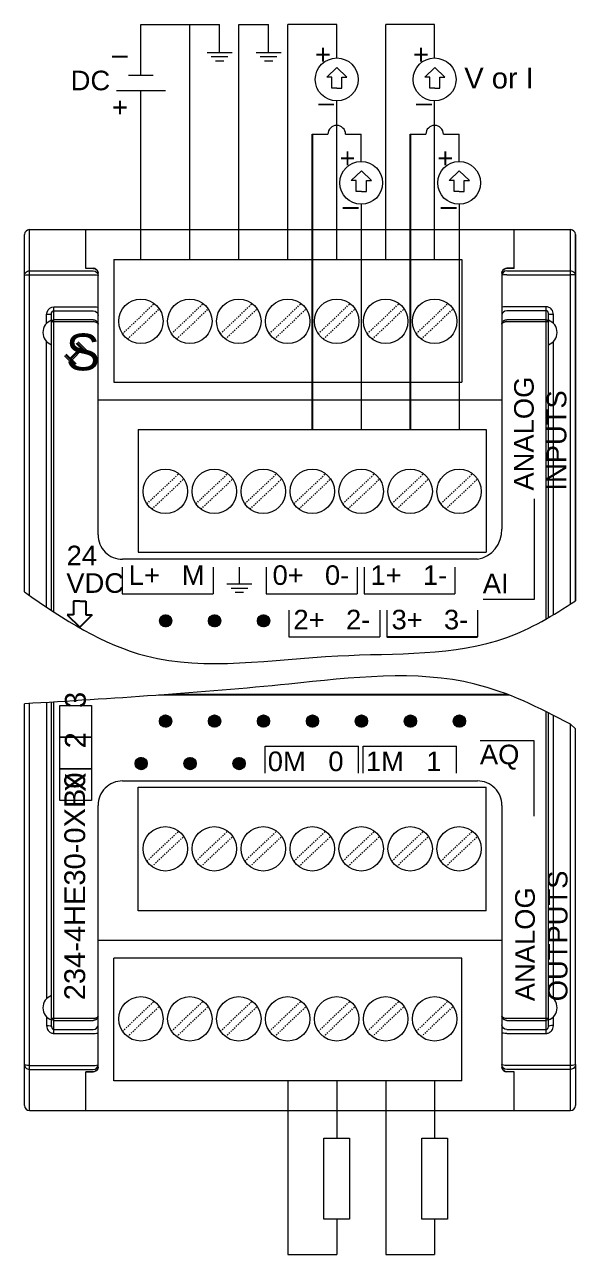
# Model space of a CAD drawing. Header units: inches. Extents: x 57 to 2760, y -193 to 2149.
# Drawn here: x 806.2 to 851.2, y 1242.7 to 1343.2 of the extents above; entities that cross this region are included whole.
import ezdxf

# ---------------------------------------------------------------- set-up
doc = ezdxf.new("R2010")
doc.units = ezdxf.units.IN
doc.header["$MEASUREMENT"] = 0
doc.linetypes.add('DOT', pattern=[0.2, 0.1, -0.1])
doc.layers.add('Wiring', color=7, linetype='Continuous')
doc.styles.get("Standard").update_dxf_attribs({"font": 'arial.ttf'})

msp = doc.modelspace()

# ---------------------------------------------------------------- linework, layer by layer
at = {"color": 7, "linetype": 'Continuous', "lineweight": 0}
for p, q in [((806.20611, 1296.7963), (806.20611, 1326.00648)), ((806.60611, 1296.51346), (806.60611, 1326.40648)), ((806.60611, 1326.40648), (850.80611, 1326.40648)), ((811.20611, 1323.24017), (811.20611, 1326.40648)), ((846.20611, 1323.24017), (846.20611, 1326.40648)), ((850.80611, 1295.81265), (850.80611, 1326.40648)), ((851.20611, 1326.00648), (851.20611, 1296.07571)), ((851.20611, 1296.07571), (851.20611, 1326.00648)), ((813.49611, 1323.97648), (813.49611, 1313.94448)), ((813.49611, 1323.97648), (841.91611, 1323.97648)), ((841.91611, 1323.97648), (841.91611, 1313.94448)), ((806.60611, 1323.04475), (811.80611, 1323.04475)), ((811.20611, 1323.25284), (811.80611, 1323.25284)), ((811.80611, 1323.24017), (811.20611, 1323.24017)), ((811.95731, 1323.22316), (811.80611, 1323.25284)), ((812.1755, 1322.8065), (812.20611, 1322.6582)), ((812.20611, 1301.46857), (812.20611, 1322.85284)), ((845.20611, 1322.85284), (845.20611, 1301.93048)), ((845.23672, 1322.8065), (845.20611, 1322.6582)), ((845.38322, 1323.17447), (845.2901, 1323.0903)), ((845.49048, 1323.22364), (845.38322, 1323.17447)), ((845.45491, 1323.22316), (845.60611, 1323.25284)), ((845.60611, 1323.24017), (845.49048, 1323.22364)), ((846.20611, 1323.25284), (845.60611, 1323.25284)), ((846.20611, 1323.24017), (845.60611, 1323.24017)), ((845.60611, 1323.04475), (850.80611, 1323.04475)), ((806.60611, 1322.7249), (811.80611, 1322.7249)), ((845.60611, 1322.7249), (850.80611, 1322.7249)), ((808.60611, 1295.15338), (808.60611, 1320.10905)), ((808.60611, 1320.10905), (811.80611, 1320.10905)), ((808.60611, 1319.78415), (811.80611, 1319.78415)), ((848.80611, 1320.10905), (845.60611, 1320.10905)), ((848.80611, 1319.78415), (845.60611, 1319.78415)), ((848.80611, 1294.58541), (848.80611, 1320.10905)), ((808.00611, 1318.72926), (808.00611, 1319.46248)), ((808.40611, 1295.28439), (808.40611, 1319.52262)), ((811.80611, 1319.04216), (808.60611, 1319.04216)), ((811.80611, 1318.86931), (808.60611, 1318.86931)), ((812.20611, 1318.69144), (812.20611, 1319.39778)), ((848.80611, 1319.04216), (845.60611, 1319.04216)), ((848.80611, 1318.86931), (845.60611, 1318.87068)), ((849.00611, 1294.70011), (849.00611, 1319.52265)), ((849.40611, 1318.72926), (849.40611, 1319.46248)), ((808.00611, 1295.55013), (808.00611, 1317.2837)), ((849.40611, 1294.93544), (849.40611, 1317.2837)), ((813.49611, 1313.94448), (841.91611, 1313.94448)), ((812.20611, 1312.51121), (845.20611, 1312.51121)), ((815.49611, 1310.07648), (815.49611, 1300.04448)), ((815.49611, 1310.07648), (843.91611, 1310.07648)), ((843.91611, 1310.07648), (843.91611, 1300.04448)), ((815.49611, 1300.04448), (843.91611, 1300.04448)), ((843.20602, 1299.46848), (814.20611, 1299.46848)), ((823.75342, 1297.45753), (823.75342, 1298.82253)), ((822.72967, 1297.45753), (824.77717, 1297.45753)), ((823.07092, 1297.11628), (824.43592, 1297.11628)), ((823.41217, 1296.77503), (824.09467, 1296.77503)), ((817.23173, 1294.43767), (817.72463, 1294.93058)), ((817.23746, 1294.397), (817.7653, 1294.92484)), ((817.24325, 1294.4956), (817.66671, 1294.91906)), ((817.24516, 1294.3583), (817.80401, 1294.91715)), ((817.25286, 1294.31959), (817.84271, 1294.90945)), ((817.25477, 1294.55352), (817.60878, 1294.90754)), ((817.26056, 1294.28089), (817.88142, 1294.90175)), ((817.26629, 1294.61145), (817.55086, 1294.89601)), ((817.26826, 1294.24218), (817.92012, 1294.89405)), ((817.28635, 1294.21387), (817.94844, 1294.87596)), ((817.30493, 1294.18605), (817.97625, 1294.85737)), ((817.32352, 1294.15824), (818.00407, 1294.83879)), ((817.34211, 1294.13042), (818.03189, 1294.8202)), ((817.34326, 1294.73482), (817.42748, 1294.81904)), ((817.3607, 1294.1026), (818.05971, 1294.80161)), ((817.38042, 1294.07592), (818.08639, 1294.78189)), ((817.40823, 1294.05733), (818.10498, 1294.75407)), ((817.43605, 1294.03875), (818.12356, 1294.72626)), ((817.46387, 1294.02016), (818.14215, 1294.69844)), ((817.49168, 1294.00157), (818.16074, 1294.67062)), ((817.5195, 1293.98298), (818.17932, 1294.64281)), ((821.23173, 1294.43767), (821.72463, 1294.93058)), ((821.23746, 1294.397), (821.7653, 1294.92484)), ((821.24325, 1294.4956), (821.66671, 1294.91906)), ((821.24516, 1294.3583), (821.80401, 1294.91715)), ((821.25286, 1294.31959), (821.84271, 1294.90945)), ((821.25477, 1294.55352), (821.60878, 1294.90754)), ((821.26056, 1294.28089), (821.88142, 1294.90175)), ((821.26629, 1294.61145), (821.55086, 1294.89601)), ((821.26826, 1294.24218), (821.92012, 1294.89405)), ((821.28635, 1294.21387), (821.94844, 1294.87596)), ((821.30493, 1294.18605), (821.97625, 1294.85737)), ((821.32352, 1294.15824), (822.00407, 1294.83879)), ((821.34211, 1294.13042), (822.03189, 1294.8202)), ((821.34326, 1294.73482), (821.42748, 1294.81904)), ((821.3607, 1294.1026), (822.05971, 1294.80161)), ((821.38042, 1294.07592), (822.08639, 1294.78189)), ((821.40823, 1294.05733), (822.10498, 1294.75407)), ((821.43605, 1294.03875), (822.12356, 1294.72626)), ((821.46387, 1294.02016), (822.14215, 1294.69844)), ((821.49168, 1294.00157), (822.16074, 1294.67062)), ((821.5195, 1293.98298), (822.17932, 1294.64281)), ((825.23173, 1294.43767), (825.72463, 1294.93058)), ((825.23746, 1294.397), (825.7653, 1294.92484)), ((825.24325, 1294.4956), (825.66671, 1294.91906)), ((825.24516, 1294.3583), (825.80401, 1294.91715)), ((825.25286, 1294.31959), (825.84271, 1294.90945)), ((825.25477, 1294.55352), (825.60878, 1294.90754)), ((825.26056, 1294.28089), (825.88142, 1294.90175)), ((825.26629, 1294.61145), (825.55086, 1294.89601)), ((825.26826, 1294.24218), (825.92012, 1294.89405)), ((825.28635, 1294.21387), (825.94844, 1294.87596)), ((825.30493, 1294.18605), (825.97625, 1294.85737)), ((825.32352, 1294.15824), (826.00407, 1294.83879)), ((825.34211, 1294.13042), (826.03189, 1294.8202)), ((825.34326, 1294.73482), (825.42748, 1294.81904)), ((825.3607, 1294.1026), (826.05971, 1294.80161)), ((825.38042, 1294.07592), (826.08639, 1294.78189)), ((825.40823, 1294.05733), (826.10498, 1294.75407)), ((825.43605, 1294.03875), (826.12356, 1294.72626)), ((825.46387, 1294.02016), (826.14215, 1294.69844)), ((825.49168, 1294.00157), (826.16074, 1294.67062)), ((825.5195, 1293.98298), (826.17932, 1294.64281)), ((817.55049, 1293.96757), (818.19474, 1294.61181)), ((817.5892, 1293.95987), (818.20243, 1294.57311)), ((817.6279, 1293.95217), (818.21013, 1294.5344)), ((817.66661, 1293.94448), (818.21783, 1294.4957)), ((817.70531, 1293.93678), (818.22553, 1294.45699)), ((817.75071, 1293.93577), (818.22654, 1294.4116)), ((817.80863, 1293.94729), (818.21502, 1294.35368)), ((817.86656, 1293.95881), (818.2035, 1294.29575)), ((817.92815, 1293.974), (818.18831, 1294.23416)), ((818.068, 1294.06744), (818.09487, 1294.09431)), ((821.55049, 1293.96757), (822.19474, 1294.61181)), ((821.5892, 1293.95987), (822.20243, 1294.57311)), ((821.6279, 1293.95217), (822.21013, 1294.5344)), ((821.66661, 1293.94448), (822.21783, 1294.4957)), ((821.70531, 1293.93678), (822.22553, 1294.45699)), ((821.75071, 1293.93577), (822.22654, 1294.4116)), ((821.80863, 1293.94729), (822.21502, 1294.35368)), ((821.86656, 1293.95881), (822.2035, 1294.29575)), ((821.92815, 1293.974), (822.18831, 1294.23416)), ((822.068, 1294.06744), (822.09487, 1294.09431)), ((825.55049, 1293.96757), (826.19474, 1294.61181)), ((825.5892, 1293.95987), (826.20243, 1294.57311)), ((825.6279, 1293.95217), (826.21013, 1294.5344)), ((825.66661, 1293.94448), (826.21783, 1294.4957)), ((825.70531, 1293.93678), (826.22553, 1294.45699)), ((825.75071, 1293.93577), (826.22654, 1294.4116)), ((825.80863, 1293.94729), (826.21502, 1294.35368)), ((825.86656, 1293.95881), (826.2035, 1294.29575)), ((825.92815, 1293.974), (826.18831, 1294.23416)), ((826.068, 1294.06744), (826.09487, 1294.09431)), ((806.20611, 1254.81254), (806.20611, 1287.65339)), ((806.60611, 1254.41254), (806.60611, 1287.67728)), ((808.00611, 1287.76134), (808.00611, 1263.53532)), ((808.40611, 1261.29637), (808.40611, 1287.78552)), ((808.60611, 1260.70997), (808.60611, 1287.79765)), ((845.81724, 1288.35656), (817.15361, 1288.35656)), ((845.64273, 1288.42396), (818.07701, 1288.42396)), ((817.22773, 1286.23321), (817.73292, 1286.7384)), ((817.23027, 1286.25895), (817.70718, 1286.73586)), ((817.23158, 1286.21386), (817.75228, 1286.73455)), ((817.23543, 1286.1945), (817.77163, 1286.7307)), ((817.23603, 1286.28792), (817.67822, 1286.7301)), ((817.23928, 1286.17515), (817.79098, 1286.72685)), ((817.2418, 1286.31688), (817.64925, 1286.72434)), ((817.24313, 1286.1558), (817.81033, 1286.723)), ((817.24698, 1286.13645), (817.82969, 1286.71915)), ((817.24756, 1286.34584), (817.62029, 1286.71858)), ((817.25083, 1286.11709), (817.84904, 1286.71531)), ((817.25332, 1286.37481), (817.59133, 1286.71282)), ((817.25468, 1286.09774), (817.86839, 1286.71146)), ((817.25853, 1286.07839), (817.88774, 1286.70761)), ((817.25908, 1286.40377), (817.56236, 1286.70705)), ((817.26238, 1286.05904), (817.9071, 1286.70376)), ((817.26724, 1286.43513), (817.531, 1286.69889)), ((817.26866, 1286.04212), (817.92401, 1286.69747)), ((817.27796, 1286.02821), (817.93792, 1286.68818)), ((817.28725, 1286.01431), (817.95183, 1286.67888)), ((817.29654, 1286.0004), (817.96574, 1286.66959)), ((817.30584, 1285.98649), (817.97965, 1286.6603)), ((817.31396, 1286.50506), (817.46108, 1286.65217)), ((817.31513, 1285.97258), (817.99355, 1286.651)), ((817.32442, 1285.95867), (818.00746, 1286.64171)), ((817.33372, 1285.94476), (818.02137, 1286.63242)), ((817.34301, 1285.93085), (818.03528, 1286.62312)), ((817.3523, 1285.91695), (818.04919, 1286.61383)), ((817.36068, 1286.57498), (817.39115, 1286.60545)), ((817.3616, 1285.90304), (818.0631, 1286.60454)), ((817.37089, 1285.88913), (818.07701, 1286.59524)), ((821.23004, 1286.22159), (821.74455, 1286.73609)), ((821.23257, 1286.27052), (821.69561, 1286.73356)), ((821.23774, 1286.18288), (821.78325, 1286.72839)), ((821.2441, 1286.32845), (821.63769, 1286.72204)), ((821.24544, 1286.14418), (821.82196, 1286.72069)), ((821.25314, 1286.10547), (821.86066, 1286.71299)), ((821.25562, 1286.38637), (821.57976, 1286.71051)), ((821.26084, 1286.06677), (821.89937, 1286.70529)), ((821.27425, 1286.03377), (821.93237, 1286.69189)), ((821.2859, 1286.46306), (821.50307, 1286.68023)), ((821.29283, 1286.00595), (821.96018, 1286.6733)), ((821.31142, 1285.97813), (821.988, 1286.65471)), ((821.33001, 1285.95032), (822.01582, 1286.63613)), ((821.34859, 1285.9225), (822.04363, 1286.61754)), ((821.36718, 1285.89468), (822.07145, 1286.59895)), ((825.23004, 1286.22159), (825.74455, 1286.73609)), ((825.23257, 1286.27052), (825.69561, 1286.73356)), ((825.23774, 1286.18288), (825.78325, 1286.72839)), ((825.2441, 1286.32845), (825.63769, 1286.72204)), ((825.24544, 1286.14418), (825.82196, 1286.72069)), ((825.25314, 1286.10547), (825.86066, 1286.71299)), ((825.25562, 1286.38637), (825.57976, 1286.71051)), ((825.26084, 1286.06677), (825.89937, 1286.70529)), ((825.27425, 1286.03377), (825.93237, 1286.69189)), ((825.2859, 1286.46306), (825.50307, 1286.68023)), ((825.29283, 1286.00595), (825.96018, 1286.6733)), ((825.31142, 1285.97813), (825.988, 1286.65471)), ((825.33001, 1285.95032), (826.01582, 1286.63613)), ((825.34859, 1285.9225), (826.04363, 1286.61754)), ((825.36718, 1285.89468), (826.07145, 1286.59895)), ((829.23004, 1286.22159), (829.74455, 1286.73609)), ((829.23257, 1286.27052), (829.69561, 1286.73356)), ((829.23774, 1286.18288), (829.78325, 1286.72839)), ((829.2441, 1286.32845), (829.63769, 1286.72204)), ((829.24544, 1286.14418), (829.82196, 1286.72069)), ((829.25314, 1286.10547), (829.86066, 1286.71299)), ((829.25562, 1286.38637), (829.57976, 1286.71051)), ((829.26084, 1286.06677), (829.89937, 1286.70529)), ((829.27425, 1286.03377), (829.93237, 1286.69189)), ((829.2859, 1286.46306), (829.50307, 1286.68023)), ((829.29283, 1286.00595), (829.96018, 1286.6733)), ((829.31142, 1285.97813), (829.988, 1286.65471)), ((829.33001, 1285.95032), (830.01582, 1286.63613)), ((829.34859, 1285.9225), (830.04363, 1286.61754)), ((829.36718, 1285.89468), (830.07145, 1286.59895)), ((833.23004, 1286.22159), (833.74455, 1286.73609)), ((833.23257, 1286.27052), (833.69561, 1286.73356)), ((833.23774, 1286.18288), (833.78325, 1286.72839)), ((833.2441, 1286.32845), (833.63769, 1286.72204)), ((833.24544, 1286.14418), (833.82196, 1286.72069)), ((833.25314, 1286.10547), (833.86066, 1286.71299)), ((833.25562, 1286.38637), (833.57976, 1286.71051)), ((833.26084, 1286.06677), (833.89937, 1286.70529)), ((833.27425, 1286.03377), (833.93237, 1286.69189)), ((833.2859, 1286.46306), (833.50307, 1286.68023)), ((833.29283, 1286.00595), (833.96018, 1286.6733)), ((833.31142, 1285.97813), (833.988, 1286.65471)), ((833.33001, 1285.95032), (834.01582, 1286.63613)), ((833.34859, 1285.9225), (834.04363, 1286.61754)), ((833.36718, 1285.89468), (834.07145, 1286.59895)), ((837.23004, 1286.22159), (837.74455, 1286.73609)), ((837.23257, 1286.27052), (837.69561, 1286.73356)), ((837.23774, 1286.18288), (837.78325, 1286.72839)), ((837.2441, 1286.32845), (837.63769, 1286.72204)), ((837.24544, 1286.14418), (837.82196, 1286.72069)), ((837.25314, 1286.10547), (837.86066, 1286.71299)), ((837.25562, 1286.38637), (837.57976, 1286.71051)), ((837.26084, 1286.06677), (837.89937, 1286.70529)), ((837.27425, 1286.03377), (837.93237, 1286.69189)), ((837.2859, 1286.46306), (837.50307, 1286.68023)), ((837.29283, 1286.00595), (837.96018, 1286.6733)), ((837.31142, 1285.97813), (837.988, 1286.65471)), ((837.33001, 1285.95032), (838.01582, 1286.63613)), ((837.34859, 1285.9225), (838.04363, 1286.61754)), ((837.36718, 1285.89468), (838.07145, 1286.59895)), ((841.23004, 1286.22159), (841.74455, 1286.73609)), ((841.23257, 1286.27052), (841.69561, 1286.73356)), ((841.23774, 1286.18288), (841.78325, 1286.72839)), ((841.2441, 1286.32845), (841.63769, 1286.72204)), ((841.24544, 1286.14418), (841.82196, 1286.72069)), ((841.25314, 1286.10547), (841.86066, 1286.71299)), ((841.25562, 1286.38637), (841.57976, 1286.71051)), ((841.26084, 1286.06677), (841.89937, 1286.70529)), ((841.27425, 1286.03377), (841.93237, 1286.69189)), ((841.2859, 1286.46306), (841.50307, 1286.68023)), ((841.29283, 1286.00595), (841.96018, 1286.6733)), ((841.31142, 1285.97813), (841.988, 1286.65471)), ((841.33001, 1285.95032), (842.01582, 1286.63613)), ((841.34859, 1285.9225), (842.04363, 1286.61754)), ((841.36718, 1285.89468), (842.07145, 1286.59895)), ((848.80611, 1260.70997), (848.80611, 1287.02114)), ((849.00611, 1261.29637), (849.00611, 1286.92171)), ((849.40611, 1263.53532), (849.40611, 1286.71998)), ((817.38381, 1285.87884), (818.08729, 1286.58233)), ((817.39772, 1285.86955), (818.09658, 1286.56842)), ((817.41162, 1285.86026), (818.10588, 1286.55451)), ((817.42553, 1285.85096), (818.11517, 1286.5406)), ((817.43944, 1285.84167), (818.12446, 1286.52669)), ((817.45335, 1285.83238), (818.13376, 1286.51278)), ((817.46726, 1285.82308), (818.14305, 1286.49888)), ((817.48117, 1285.81379), (818.15234, 1286.48497)), ((817.49508, 1285.8045), (818.16164, 1286.47106)), ((817.50898, 1285.7952), (818.17093, 1286.45715)), ((817.52289, 1285.78591), (818.18022, 1286.44324)), ((817.53747, 1285.77728), (818.18885, 1286.42867)), ((817.55682, 1285.77343), (818.1927, 1286.40931)), ((817.57617, 1285.76958), (818.19655, 1286.38996)), ((817.59552, 1285.76573), (818.2004, 1286.37061)), ((817.61488, 1285.76188), (818.20425, 1286.35126)), ((817.63423, 1285.75803), (818.2081, 1286.3319)), ((817.65358, 1285.75418), (818.21195, 1286.31255)), ((817.67293, 1285.75033), (818.2158, 1286.2932)), ((817.69229, 1285.74649), (818.21965, 1286.27385)), ((817.71164, 1285.74264), (818.2235, 1286.25449)), ((817.73325, 1285.74105), (818.22509, 1286.23288)), ((817.76221, 1285.74681), (818.21933, 1286.20392)), ((817.79118, 1285.75257), (818.21357, 1286.17496)), ((817.82014, 1285.75833), (818.2078, 1286.14599)), ((817.8491, 1285.76409), (818.20204, 1286.11703)), ((817.87807, 1285.76985), (818.19628, 1286.08807)), ((817.90703, 1285.77561), (818.19052, 1286.0591)), ((817.96174, 1285.80713), (818.15901, 1286.00439)), ((818.03167, 1285.85385), (818.11229, 1285.93447)), ((821.39216, 1285.87326), (822.09287, 1286.57397)), ((821.41998, 1285.85467), (822.11146, 1286.54616)), ((821.4478, 1285.83609), (822.13005, 1286.51834)), ((821.47561, 1285.8175), (822.14863, 1286.49052)), ((821.50343, 1285.79891), (822.16722, 1286.4627)), ((821.53125, 1285.78033), (822.18581, 1286.43489)), ((821.56844, 1285.77112), (822.19501, 1286.39769)), ((821.60715, 1285.76342), (822.20271, 1286.35899)), ((821.64585, 1285.75572), (822.21041, 1286.32028)), ((821.68456, 1285.74802), (822.21811, 1286.28158)), ((821.72326, 1285.74032), (822.22581, 1286.24287)), ((821.77961, 1285.75027), (822.21587, 1286.18652)), ((821.83754, 1285.76179), (822.20434, 1286.1286)), ((821.89546, 1285.77331), (822.19282, 1286.07067)), ((822.00374, 1285.83519), (822.13095, 1285.96239)), ((825.39216, 1285.87326), (826.09287, 1286.57397)), ((825.41998, 1285.85467), (826.11146, 1286.54616)), ((825.4478, 1285.83609), (826.13005, 1286.51834)), ((825.47561, 1285.8175), (826.14863, 1286.49052)), ((825.50343, 1285.79891), (826.16722, 1286.4627)), ((825.53125, 1285.78033), (826.18581, 1286.43489)), ((825.56844, 1285.77112), (826.19501, 1286.39769)), ((825.60715, 1285.76342), (826.20271, 1286.35899)), ((825.64585, 1285.75572), (826.21041, 1286.32028)), ((825.68456, 1285.74802), (826.21811, 1286.28158)), ((825.72326, 1285.74032), (826.22581, 1286.24287)), ((825.77961, 1285.75027), (826.21587, 1286.18652)), ((825.83754, 1285.76179), (826.20434, 1286.1286)), ((825.89546, 1285.77331), (826.19282, 1286.07067)), ((826.00374, 1285.83519), (826.13095, 1285.96239)), ((829.39216, 1285.87326), (830.09287, 1286.57397)), ((829.41998, 1285.85467), (830.11146, 1286.54616)), ((829.4478, 1285.83609), (830.13005, 1286.51834)), ((829.47561, 1285.8175), (830.14863, 1286.49052)), ((829.50343, 1285.79891), (830.16722, 1286.4627)), ((829.53125, 1285.78033), (830.18581, 1286.43489)), ((829.56844, 1285.77112), (830.19501, 1286.39769)), ((829.60715, 1285.76342), (830.20271, 1286.35899)), ((829.64585, 1285.75572), (830.21041, 1286.32028)), ((829.68456, 1285.74802), (830.21811, 1286.28158)), ((829.72326, 1285.74032), (830.22581, 1286.24287)), ((829.77961, 1285.75027), (830.21587, 1286.18652)), ((829.83754, 1285.76179), (830.20434, 1286.1286)), ((829.89546, 1285.77331), (830.19282, 1286.07067)), ((830.00374, 1285.83519), (830.13095, 1285.96239)), ((833.39216, 1285.87326), (834.09287, 1286.57397)), ((833.41998, 1285.85467), (834.11146, 1286.54616)), ((833.4478, 1285.83609), (834.13005, 1286.51834)), ((833.47561, 1285.8175), (834.14863, 1286.49052)), ((833.50343, 1285.79891), (834.16722, 1286.4627)), ((833.53125, 1285.78033), (834.18581, 1286.43489)), ((833.56844, 1285.77112), (834.19501, 1286.39769)), ((833.60715, 1285.76342), (834.20271, 1286.35899)), ((833.64585, 1285.75572), (834.21041, 1286.32028)), ((833.68456, 1285.74802), (834.21811, 1286.28158)), ((833.72326, 1285.74032), (834.22581, 1286.24287)), ((833.77961, 1285.75027), (834.21587, 1286.18652)), ((833.83754, 1285.76179), (834.20434, 1286.1286)), ((833.89546, 1285.77331), (834.19282, 1286.07067)), ((834.00374, 1285.83519), (834.13095, 1285.96239)), ((837.39216, 1285.87326), (838.09287, 1286.57397)), ((837.41998, 1285.85467), (838.11146, 1286.54616)), ((837.4478, 1285.83609), (838.13005, 1286.51834)), ((837.47561, 1285.8175), (838.14863, 1286.49052)), ((837.50343, 1285.79891), (838.16722, 1286.4627)), ((837.53125, 1285.78033), (838.18581, 1286.43489)), ((837.56844, 1285.77112), (838.19501, 1286.39769)), ((837.60715, 1285.76342), (838.20271, 1286.35899)), ((837.64585, 1285.75572), (838.21041, 1286.32028)), ((837.68456, 1285.74802), (838.21811, 1286.28158)), ((837.72326, 1285.74032), (838.22581, 1286.24287)), ((837.77961, 1285.75027), (838.21587, 1286.18652)), ((837.83754, 1285.76179), (838.20434, 1286.1286)), ((837.89546, 1285.77331), (838.19282, 1286.07067)), ((838.00374, 1285.83519), (838.13095, 1285.96239)), ((841.39216, 1285.87326), (842.09287, 1286.57397)), ((841.41998, 1285.85467), (842.11146, 1286.54616)), ((841.4478, 1285.83609), (842.13005, 1286.51834)), ((841.47561, 1285.8175), (842.14863, 1286.49052)), ((841.50343, 1285.79891), (842.16722, 1286.4627)), ((841.53125, 1285.78033), (842.18581, 1286.43489)), ((841.56844, 1285.77112), (842.19501, 1286.39769)), ((841.60715, 1285.76342), (842.20271, 1286.35899)), ((841.64585, 1285.75572), (842.21041, 1286.32028)), ((841.68456, 1285.74802), (842.21811, 1286.28158)), ((841.72326, 1285.74032), (842.22581, 1286.24287)), ((841.77961, 1285.75027), (842.21587, 1286.18652)), ((841.83754, 1285.76179), (842.20434, 1286.1286)), ((841.89546, 1285.77331), (842.19282, 1286.07067)), ((842.00374, 1285.83519), (842.13095, 1285.96239)), ((850.80611, 1254.41254), (850.80611, 1285.98947)), ((815.22773, 1282.7626), (815.73292, 1283.26779)), ((815.23027, 1282.78834), (815.70718, 1283.26525)), ((815.23158, 1282.74325), (815.75228, 1283.26394)), ((815.23543, 1282.72389), (815.77163, 1283.26009)), ((815.23603, 1282.81731), (815.67822, 1283.25949)), ((815.23928, 1282.70454), (815.79098, 1283.25624)), ((815.2418, 1282.84627), (815.64925, 1283.25373)), ((815.24313, 1282.68519), (815.81033, 1283.25239)), ((815.24698, 1282.66584), (815.82969, 1283.24855)), ((815.24756, 1282.87523), (815.62029, 1283.24797)), ((815.25083, 1282.64648), (815.84904, 1283.2447)), ((815.25332, 1282.9042), (815.59133, 1283.24221)), ((815.25468, 1282.62713), (815.86839, 1283.24085)), ((815.25853, 1282.60778), (815.88774, 1283.237)), ((815.25908, 1282.93316), (815.56236, 1283.23644)), ((815.26238, 1282.58843), (815.9071, 1283.23315)), ((815.26724, 1282.96452), (815.531, 1283.22828)), ((815.26866, 1282.57151), (815.92401, 1283.22686)), ((815.27796, 1282.5576), (815.93792, 1283.21757)), ((815.28725, 1282.5437), (815.95183, 1283.20827)), ((815.29654, 1282.52979), (815.96574, 1283.19898)), ((815.30584, 1282.51588), (815.97965, 1283.18969)), ((815.31396, 1283.03445), (815.46108, 1283.18156)), ((815.31513, 1282.50197), (815.99355, 1283.18039)), ((815.32442, 1282.48806), (816.00746, 1283.1711)), ((815.33372, 1282.47415), (816.02137, 1283.16181)), ((815.34301, 1282.46024), (816.03528, 1283.15251)), ((815.3523, 1282.44634), (816.04919, 1283.14322)), ((815.36068, 1283.10437), (815.39115, 1283.13484)), ((815.3616, 1282.43243), (816.0631, 1283.13393)), ((815.37089, 1282.41852), (816.07701, 1283.12463)), ((815.38381, 1282.40823), (816.08729, 1283.11172)), ((815.39772, 1282.39894), (816.09658, 1283.09781)), ((815.41162, 1282.38965), (816.10588, 1283.0839)), ((815.42553, 1282.38035), (816.11517, 1283.06999)), ((815.43944, 1282.37106), (816.12446, 1283.05608)), ((815.45335, 1282.36177), (816.13376, 1283.04217)), ((815.46726, 1282.35247), (816.14305, 1283.02827)), ((815.48117, 1282.34318), (816.15234, 1283.01436)), ((815.49508, 1282.33389), (816.16164, 1283.00045)), ((815.50898, 1282.32459), (816.17093, 1282.98654)), ((815.52289, 1282.3153), (816.18022, 1282.97263)), ((815.53747, 1282.30667), (816.18885, 1282.95806)), ((815.55682, 1282.30282), (816.1927, 1282.9387)), ((815.57617, 1282.29897), (816.19655, 1282.91935)), ((815.59552, 1282.29512), (816.2004, 1282.9)), ((815.61488, 1282.29127), (816.20425, 1282.88065)), ((815.63423, 1282.28742), (816.2081, 1282.86129)), ((815.65358, 1282.28357), (816.21195, 1282.84194)), ((815.67293, 1282.27973), (816.2158, 1282.82259)), ((815.69229, 1282.27588), (816.21965, 1282.80324)), ((815.71164, 1282.27203), (816.2235, 1282.78388)), ((815.73325, 1282.27044), (816.22509, 1282.76227)), ((815.76221, 1282.2762), (816.21933, 1282.73331)), ((815.79118, 1282.28196), (816.21357, 1282.70435)), ((815.82014, 1282.28772), (816.2078, 1282.67538)), ((815.8491, 1282.29348), (816.20204, 1282.64642)), ((815.87807, 1282.29924), (816.19628, 1282.61746)), ((815.90703, 1282.305), (816.19052, 1282.58849)), ((819.23004, 1282.75098), (819.74455, 1283.26548)), ((819.23257, 1282.79991), (819.69561, 1283.26295)), ((819.23774, 1282.71227), (819.78325, 1283.25778)), ((819.2441, 1282.85784), (819.63769, 1283.25143)), ((819.24544, 1282.67357), (819.82196, 1283.25008)), ((819.25314, 1282.63486), (819.86066, 1283.24238)), ((819.25562, 1282.91576), (819.57976, 1283.23991)), ((819.26084, 1282.59616), (819.89937, 1283.23468)), ((819.27425, 1282.56316), (819.93237, 1283.22128)), ((819.2859, 1282.99245), (819.50307, 1283.20962)), ((819.29283, 1282.53534), (819.96018, 1283.20269)), ((819.31142, 1282.50752), (819.988, 1283.1841)), ((819.33001, 1282.47971), (820.01582, 1283.16552)), ((819.34859, 1282.45189), (820.04363, 1283.14693)), ((819.36718, 1282.42407), (820.07145, 1283.12834)), ((819.39216, 1282.40265), (820.09287, 1283.10336)), ((819.41998, 1282.38406), (820.11146, 1283.07555)), ((819.4478, 1282.36548), (820.13005, 1283.04773)), ((819.47561, 1282.34689), (820.14863, 1283.01991)), ((819.50343, 1282.3283), (820.16722, 1282.99209)), ((819.53125, 1282.30972), (820.18581, 1282.96428)), ((819.56844, 1282.30051), (820.19501, 1282.92708)), ((819.60715, 1282.29281), (820.20271, 1282.88838)), ((819.64585, 1282.28511), (820.21041, 1282.84967)), ((819.68456, 1282.27741), (820.21811, 1282.81097)), ((819.72326, 1282.26971), (820.22581, 1282.77226)), ((819.77961, 1282.27966), (820.21587, 1282.71591)), ((819.83754, 1282.29118), (820.20434, 1282.65799)), ((819.89546, 1282.3027), (820.19282, 1282.60006)), ((823.23004, 1282.75098), (823.74455, 1283.26548)), ((823.23257, 1282.79991), (823.69561, 1283.26295)), ((823.23774, 1282.71227), (823.78325, 1283.25778)), ((823.2441, 1282.85784), (823.63769, 1283.25143)), ((823.24544, 1282.67357), (823.82196, 1283.25008)), ((823.25314, 1282.63486), (823.86066, 1283.24238)), ((823.25562, 1282.91576), (823.57976, 1283.23991)), ((823.26084, 1282.59616), (823.89937, 1283.23468)), ((823.27425, 1282.56316), (823.93237, 1283.22128)), ((823.2859, 1282.99245), (823.50307, 1283.20962)), ((823.29283, 1282.53534), (823.96018, 1283.20269)), ((823.31142, 1282.50752), (823.988, 1283.1841)), ((823.33001, 1282.47971), (824.01582, 1283.16552)), ((823.34859, 1282.45189), (824.04363, 1283.14693)), ((823.36718, 1282.42407), (824.07145, 1283.12834)), ((823.39216, 1282.40265), (824.09287, 1283.10336)), ((823.41998, 1282.38406), (824.11146, 1283.07555)), ((823.4478, 1282.36548), (824.13005, 1283.04773)), ((823.47561, 1282.34689), (824.14863, 1283.01991)), ((823.50343, 1282.3283), (824.16722, 1282.99209)), ((823.53125, 1282.30972), (824.18581, 1282.96428)), ((823.56844, 1282.30051), (824.19501, 1282.92708)), ((823.60715, 1282.29281), (824.20271, 1282.88838)), ((823.64585, 1282.28511), (824.21041, 1282.84967)), ((823.68456, 1282.27741), (824.21811, 1282.81097)), ((823.72326, 1282.26971), (824.22581, 1282.77226)), ((823.77961, 1282.27966), (824.21587, 1282.71591)), ((823.83754, 1282.29118), (824.20434, 1282.65799)), ((823.89546, 1282.3027), (824.19282, 1282.60006)), ((815.96174, 1282.33652), (816.15901, 1282.53378)), ((816.03167, 1282.38324), (816.11229, 1282.46386)), ((820.00374, 1282.36458), (820.13095, 1282.49178)), ((824.00374, 1282.36458), (824.13095, 1282.49178)), ((814.2062, 1281.35054), (843.20611, 1281.35054)), ((815.49611, 1270.74254), (815.49611, 1280.85054)), ((815.49611, 1280.85054), (843.91611, 1280.85054)), ((843.91611, 1270.74254), (843.91611, 1280.85054)), ((812.20611, 1262.12754), (812.20611, 1279.35054)), ((812.20611, 1257.96618), (812.20611, 1279.35054)), ((845.20611, 1279.35054), (845.20611, 1257.96618)), ((843.91611, 1270.74254), (815.49611, 1270.74254)), ((845.20611, 1268.30781), (812.20611, 1268.30781)), ((813.49611, 1256.84254), (813.49611, 1266.87454)), ((841.91611, 1266.87454), (813.49611, 1266.87454)), ((841.91611, 1256.84254), (841.91611, 1266.87454)), ((808.00611, 1262.08976), (808.00611, 1261.35654)), ((808.60611, 1261.94971), (811.80611, 1261.94971)), ((808.60611, 1261.77686), (811.80611, 1261.77686)), ((845.60611, 1261.94971), (848.80611, 1261.94971)), ((845.60611, 1261.77686), (848.80611, 1261.77686)), ((849.40611, 1261.35654), (849.40611, 1262.08976)), ((808.60611, 1261.03487), (811.80611, 1261.03487)), ((808.60611, 1260.70997), (811.80611, 1260.70997)), ((845.60611, 1261.03487), (848.80611, 1261.03487)), ((845.60611, 1260.70997), (848.80611, 1260.70997)), ((806.60611, 1258.09412), (811.80611, 1258.09412)), ((806.60611, 1257.77427), (811.80611, 1257.77427)), ((811.80611, 1257.57885), (811.20611, 1257.57885)), ((811.20611, 1254.41254), (811.20611, 1257.57885)), ((811.20611, 1257.56618), (811.80611, 1257.56618)), ((811.95731, 1257.59586), (811.80611, 1257.56618)), ((811.80611, 1257.57885), (811.92175, 1257.59538)), ((811.92175, 1257.59538), (812.029, 1257.64455)), ((812.029, 1257.64455), (812.12212, 1257.72872)), ((812.1755, 1258.01252), (812.20611, 1258.16082)), ((845.23672, 1258.01252), (845.20611, 1258.16082)), ((845.45491, 1257.59586), (845.60611, 1257.56618)), ((850.80611, 1258.09412), (845.60611, 1258.09412)), ((850.80611, 1257.77427), (845.60611, 1257.77427)), ((846.20611, 1257.57885), (845.60611, 1257.57885)), ((846.20611, 1257.56618), (845.60611, 1257.56618)), ((846.20611, 1254.41254), (846.20611, 1257.57885)), ((851.20611, 1258.16082), (851.20611, 1254.81254)), ((841.91611, 1256.84254), (813.49611, 1256.84254)), ((806.60611, 1254.41254), (850.80611, 1254.41254))]:
    msp.add_line(p, q, dxfattribs=at)
at = {"linetype": 'DOT', "lineweight": 0}
for p, q in [((814.20026, 1317.90325), (816.79934, 1320.3653)), ((814.61288, 1317.46766), (817.21197, 1319.92971)), ((818.20026, 1317.90325), (820.79934, 1320.3653)), ((818.61288, 1317.46766), (821.21197, 1319.92971)), ((822.20026, 1317.90325), (824.79934, 1320.3653)), ((822.61288, 1317.46766), (825.21197, 1319.92971)), ((826.20026, 1317.90325), (828.79934, 1320.3653)), ((826.61288, 1317.46766), (829.21197, 1319.92971)), ((830.20026, 1317.90325), (832.79934, 1320.3653)), ((830.61288, 1317.46766), (833.21197, 1319.92971)), ((834.20026, 1317.90325), (836.79934, 1320.3653)), ((834.61288, 1317.46766), (837.21197, 1319.92971)), ((838.20026, 1317.90325), (840.79934, 1320.3653)), ((838.61288, 1317.46766), (841.21197, 1319.92971)), ((816.20026, 1304.00325), (818.79934, 1306.4653)), ((816.61288, 1303.56766), (819.21197, 1306.02971)), ((820.20026, 1304.00325), (822.79934, 1306.4653)), ((820.61288, 1303.56766), (823.21197, 1306.02971)), ((824.20026, 1304.00325), (826.79934, 1306.4653)), ((824.61288, 1303.56766), (827.21197, 1306.02971)), ((828.20026, 1304.00325), (830.79934, 1306.4653)), ((828.61288, 1303.56766), (831.21197, 1306.02971)), ((832.20026, 1304.00325), (834.79934, 1306.4653)), ((832.61288, 1303.56766), (835.21197, 1306.02971)), ((836.20026, 1304.00325), (838.79934, 1306.4653)), ((836.61288, 1303.56766), (839.21197, 1306.02971)), ((840.20026, 1304.00325), (842.79934, 1306.4653)), ((840.61288, 1303.56766), (843.21197, 1306.02971)), ((816.20026, 1274.78931), (818.79934, 1277.25136)), ((816.61288, 1274.35372), (819.21197, 1276.81577)), ((820.20026, 1274.78931), (822.79934, 1277.25136)), ((820.61288, 1274.35372), (823.21197, 1276.81577)), ((824.20026, 1274.78931), (826.79934, 1277.25136)), ((824.61288, 1274.35372), (827.21197, 1276.81577)), ((828.20026, 1274.78931), (830.79934, 1277.25136)), ((828.61288, 1274.35372), (831.21197, 1276.81577)), ((832.20026, 1274.78931), (834.79934, 1277.25136)), ((832.61288, 1274.35372), (835.21197, 1276.81577)), ((836.20026, 1274.78931), (838.79934, 1277.25136)), ((836.61288, 1274.35372), (839.21197, 1276.81577)), ((840.20026, 1274.78931), (842.79934, 1277.25136)), ((840.61288, 1274.35372), (843.21197, 1276.81577)), ((814.20026, 1260.88931), (816.79934, 1263.35136)), ((814.61288, 1260.45372), (817.21197, 1262.91577)), ((818.20026, 1260.88931), (820.79934, 1263.35136)), ((818.61288, 1260.45372), (821.21197, 1262.91577)), ((822.20026, 1260.88931), (824.79934, 1263.35136)), ((822.61288, 1260.45372), (825.21197, 1262.91577)), ((826.20026, 1260.88931), (828.79934, 1263.35136)), ((826.61288, 1260.45372), (829.21197, 1262.91577)), ((830.20026, 1260.88931), (832.79934, 1263.35136)), ((830.61288, 1260.45372), (833.21197, 1262.91577)), ((834.20026, 1260.88931), (836.79934, 1263.35136)), ((834.61288, 1260.45372), (837.21197, 1262.91577)), ((838.20026, 1260.88931), (840.79934, 1263.35136)), ((838.61288, 1260.45372), (841.21197, 1262.91577))]:
    msp.add_line(p, q, dxfattribs=at)
at = {"lineweight": 0}
for p, q in [((810.77834, 1316.7525), (809.93978, 1315.91427)), ((810.4291, 1317.0941), (811.23078, 1316.30219)), ((810.49936, 1317.16526), (811.30104, 1316.37335)), ((810.56962, 1317.23642), (811.3713, 1316.4445)), ((809.46912, 1316.09719), (810.2708, 1315.30527)), ((809.53938, 1316.16835), (810.34106, 1315.37643)), ((809.60964, 1316.23951), (810.41132, 1315.44759)), ((810.84904, 1316.68178), (810.01048, 1315.84355)), ((810.91973, 1316.61106), (810.08118, 1315.77282)), ((847.82644, 1304.40097), (847.82644, 1296.19)), ((814.18295, 1298.82596), (814.18295, 1296.63137)), ((821.61295, 1298.82596), (821.61295, 1296.63137)), ((825.93947, 1298.82596), (825.93947, 1296.63137)), ((833.36947, 1298.82596), (833.36947, 1296.63137)), ((833.93947, 1298.82596), (833.93947, 1296.63137)), ((841.36947, 1298.82596), (841.36947, 1296.63137)), ((814.18295, 1296.63137), (821.61295, 1296.63137)), ((825.93947, 1296.63137), (833.36947, 1296.63137)), ((833.93947, 1296.63137), (841.36947, 1296.63137)), ((847.82644, 1296.19), (843.67368, 1296.19)), ((827.78999, 1295.31851), (827.78999, 1293.12392)), ((835.21999, 1295.31851), (835.21999, 1293.12392)), ((835.78999, 1295.31851), (835.78999, 1293.12392)), ((843.21999, 1295.31851), (843.21999, 1293.12392)), ((827.78999, 1293.12392), (835.21999, 1293.12392)), ((850.80611, 1285.98947), (851.20611, 1285.60821)), ((851.20611, 1258.16082), (851.20611, 1285.60821)), ((847.82644, 1284.62902), (843.43214, 1284.62902)), ((847.82644, 1278.47602), (847.82644, 1284.62902)), ((825.8732, 1284.18765), (833.48055, 1284.18765)), ((825.8732, 1281.99306), (825.8732, 1284.18765)), ((833.48055, 1281.99306), (833.48055, 1284.18765)), ((833.8732, 1284.18765), (841.48055, 1284.18765)), ((833.8732, 1281.99306), (833.8732, 1284.18765)), ((841.48055, 1281.99306), (841.48055, 1284.18765))]:
    msp.add_line(p, q, dxfattribs=at)
for p, q in [((810.70684, 1296.04283), (810.19279, 1296.04283)), ((810.19279, 1296.04283), (810.19279, 1294.92444)), ((810.70684, 1296.04283), (811.22089, 1296.04283)), ((811.22089, 1296.04283), (811.22089, 1294.92444)), ((810.19279, 1294.92444), (809.67874, 1294.92444)), ((809.67874, 1294.92444), (810.70684, 1293.92696)), ((811.73494, 1294.92444), (810.70684, 1293.92696)), ((811.22089, 1294.92444), (811.73494, 1294.92444))]:
    msp.add_line(p, q)
at = {"color": 7, "linetype": 'Continuous', "lineweight": 0}
for points in [[(806.20611, 1322.6582), (806.21064, 1322.71621), (806.22598, 1322.7785), (806.25452, 1322.84253), (806.29814, 1322.90487), (806.35775, 1322.96121), (806.43193, 1323.00618), (806.51665, 1323.03496), (806.60611, 1323.04475)], [(811.80611, 1323.24017), (811.92175, 1323.22364), (812.029, 1323.17447), (812.12212, 1323.0903), (812.18497, 1322.9771), (812.20611, 1322.85284)], [(811.80611, 1323.04475), (811.95822, 1323.01571), (812.08845, 1322.93202), (812.1755, 1322.8065)], [(812.20611, 1322.85284), (812.17671, 1323.00335), (812.08966, 1323.13497), (811.95731, 1323.22316)], [(845.20611, 1322.85284), (845.23551, 1323.00335), (845.32256, 1323.13497), (845.45491, 1323.22316)], [(845.2901, 1323.0903), (845.22725, 1322.9771), (845.20611, 1322.85284)], [(845.60611, 1323.04475), (845.454, 1323.01571), (845.32378, 1322.93202), (845.23672, 1322.8065)], [(850.80611, 1323.04475), (850.86611, 1323.04038), (850.93058, 1323.02556), (850.99685, 1322.99797), (851.06137, 1322.95581), (851.11968, 1322.89819), (851.16622, 1322.82648), (851.19599, 1322.74459), (851.20611, 1322.6582)], [(806.20611, 1322.6582), (806.23622, 1322.68359), (806.32285, 1322.7053), (806.45277, 1322.71981), (806.60611, 1322.7249)], [(811.80611, 1322.7249), (811.95822, 1322.71989), (812.08845, 1322.70545), (812.1755, 1322.68379), (812.20611, 1322.6582)], [(845.60611, 1322.7249), (845.454, 1322.71989), (845.32378, 1322.70545), (845.23672, 1322.68379), (845.20611, 1322.6582)], [(851.20611, 1322.6582), (851.176, 1322.68359), (851.08937, 1322.7053), (850.95946, 1322.71981), (850.80611, 1322.7249)], [(808.00611, 1319.46248), (808.03884, 1319.67303), (808.13101, 1319.85731), (808.26788, 1319.99643), (808.43104, 1320.08082), (808.60611, 1320.10905)], [(808.40611, 1319.52262), (808.417, 1319.6077), (808.44773, 1319.68226), (808.49341, 1319.73863), (808.54788, 1319.77279), (808.60611, 1319.78415)], [(811.80611, 1320.10905), (811.95918, 1320.10437), (812.08895, 1320.09105), (812.17566, 1320.07111), (812.20611, 1320.04759)], [(811.80611, 1319.78415), (811.95918, 1319.75474), (812.08895, 1319.67098), (812.17566, 1319.54564), (812.20611, 1319.39778)], [(845.60611, 1320.10905), (845.45304, 1320.10437), (845.32327, 1320.09105), (845.23656, 1320.07111), (845.20611, 1320.04759)], [(845.60611, 1319.78415), (845.45304, 1319.75474), (845.32327, 1319.67098), (845.23656, 1319.54564), (845.20611, 1319.39778)], [(849.40611, 1319.46248), (849.395, 1319.58628), (849.36611, 1319.69454), (849.32472, 1319.78756), (849.27471, 1319.86621), (849.21947, 1319.93107), (849.16209, 1319.98291), (849.10455, 1320.02336), (849.04729, 1320.05449), (848.98954, 1320.07808), (848.93016, 1320.09508), (848.86883, 1320.10551), (848.80611, 1320.10905)], [(849.00611, 1319.52265), (849.00241, 1319.5727), (848.99278, 1319.61647), (848.97898, 1319.65408), (848.96231, 1319.68589), (848.9439, 1319.71213), (848.92477, 1319.73311), (848.90559, 1319.74947), (848.8865, 1319.76207), (848.86725, 1319.77161), (848.84746, 1319.77849), (848.82702, 1319.78271), (848.80611, 1319.78415)], [(808.40611, 1319.52265), (808.37566, 1319.49962), (808.28895, 1319.4801), (808.15918, 1319.46706), (808.00611, 1319.46248)], [(808.40611, 1318.84897), (808.42134, 1318.9229), (808.46469, 1318.98558), (808.52957, 1319.02745), (808.60611, 1319.04216)], [(808.60611, 1318.86931), (808.52933, 1318.86776), (808.46406, 1318.86329), (808.42098, 1318.85667), (808.40611, 1318.84897)], [(811.80612, 1319.04216), (811.87095, 1319.03752), (811.92826, 1319.02541), (811.97815, 1319.00807), (812.02124, 1318.98712), (812.0585, 1318.96354), (812.09089, 1318.93773), (812.11948, 1318.90942), (812.1447, 1318.87819), (812.16614, 1318.84429), (812.18323, 1318.80837), (812.19565, 1318.77114), (812.20331, 1318.73289), (812.20611, 1318.69148)], [(812.20611, 1318.69145), (812.20331, 1318.71247), (812.19566, 1318.73186), (812.18324, 1318.75074), (812.16615, 1318.76895), (812.14471, 1318.78614), (812.11949, 1318.80198), (812.09091, 1318.81634), (812.05852, 1318.82942), (812.02127, 1318.84139), (811.97819, 1318.85201), (811.92831, 1318.86081), (811.87101, 1318.86696), (811.80619, 1318.86931)], [(845.20611, 1318.69143), (845.20885, 1318.73241), (845.21695, 1318.77256), (845.23021, 1318.81135), (845.24831, 1318.84826), (845.2709, 1318.88282), (845.29753, 1318.91461), (845.32784, 1318.94339), (845.36154, 1318.96897), (845.39814, 1318.99103), (845.43701, 1319.00928), (845.47746, 1319.02352), (845.51892, 1319.03372), (845.56155, 1319.03998), (845.60611, 1319.04216)], [(845.60611, 1318.86931), (845.56155, 1318.86821), (845.51892, 1318.86504), (845.47746, 1318.85986), (845.43701, 1318.85264), (845.39814, 1318.84338), (845.36154, 1318.83219), (845.32784, 1318.81921), (845.29753, 1318.80462), (845.2709, 1318.78849), (845.24831, 1318.77097), (845.23021, 1318.75225), (845.21695, 1318.73258), (845.20885, 1318.71223), (845.20611, 1318.69145)], [(848.80611, 1319.04216), (848.88169, 1319.02783), (848.9466, 1318.98647), (848.99078, 1318.92315), (849.00611, 1318.84897)], [(849.00611, 1318.84897), (848.99078, 1318.85678), (848.9466, 1318.86345), (848.88169, 1318.86781), (848.80611, 1318.86931)], [(849.40611, 1319.46248), (849.25304, 1319.46706), (849.12327, 1319.4801), (849.03656, 1319.49962), (849.00611, 1319.52265)], [(808.40611, 1261.97005), (808.42144, 1261.96224), (808.46562, 1261.95557), (808.53054, 1261.95121), (808.60611, 1261.94971)], [(808.60611, 1261.77686), (808.53054, 1261.79119), (808.46562, 1261.83255), (808.42144, 1261.89587), (808.40611, 1261.97005)], [(812.20611, 1262.12761), (812.20236, 1262.07963), (812.19283, 1262.03793), (812.17789, 1261.99815), (812.15732, 1261.9597), (812.13153, 1261.92362), (812.10127, 1261.89087), (812.06753, 1261.86212), (812.03014, 1261.83702), (811.9889, 1261.81562), (811.94477, 1261.79861), (811.89897, 1261.78644), (811.85275, 1261.77925), (811.80611, 1261.77686)], [(811.80611, 1261.94971), (811.85276, 1261.95092), (811.89897, 1261.95457), (811.94477, 1261.96074), (811.9889, 1261.96937), (812.03014, 1261.98023), (812.06753, 1261.99295), (812.10127, 1262.00754), (812.13153, 1262.02415), (812.15732, 1262.04244), (812.17789, 1262.06194), (812.19283, 1262.08211), (812.20236, 1262.10325), (812.20611, 1262.12754)], [(845.6061, 1261.77686), (845.54119, 1261.78151), (845.48374, 1261.79367), (845.43358, 1261.81116), (845.39018, 1261.83235), (845.35274, 1261.85618), (845.32038, 1261.88213), (845.292, 1261.91042), (845.26701, 1261.94155), (845.24576, 1261.97532), (845.2288, 1262.01111), (845.21646, 1262.04828), (845.20887, 1262.08644), (845.20611, 1262.1276)], [(845.20611, 1262.12757), (845.20887, 1262.10671), (845.21646, 1262.08736), (845.2288, 1262.06852), (845.24575, 1262.05037), (845.26699, 1262.03325), (845.29199, 1262.01746), (845.32036, 1262.00311), (845.35272, 1261.98995), (845.39015, 1261.97786), (845.43354, 1261.96711), (845.48369, 1261.95824), (845.54112, 1261.95207), (845.60602, 1261.94971)], [(848.80611, 1261.94971), (848.8829, 1261.95126), (848.94816, 1261.95573), (848.99125, 1261.96235), (849.00611, 1261.97005)], [(849.00611, 1261.97005), (848.99089, 1261.89612), (848.94753, 1261.83344), (848.88265, 1261.79157), (848.80611, 1261.77686)], [(808.00611, 1261.35654), (808.15919, 1261.35196), (808.28895, 1261.33892), (808.37566, 1261.3194), (808.40611, 1261.29637)], [(808.00611, 1261.35654), (808.01722, 1261.23274), (808.04611, 1261.12448), (808.0875, 1261.03146), (808.13751, 1260.95281), (808.19275, 1260.88795), (808.25013, 1260.83611), (808.30768, 1260.79566), (808.36493, 1260.76453), (808.42268, 1260.74094), (808.48207, 1260.72394), (808.54339, 1260.71351), (808.60611, 1260.70997)], [(808.40611, 1261.29637), (808.40982, 1261.24632), (808.41945, 1261.20255), (808.43324, 1261.16494), (808.44991, 1261.13313), (808.46833, 1261.10689), (808.48746, 1261.08591), (808.50664, 1261.06955), (808.52572, 1261.05695), (808.54497, 1261.04741), (808.56476, 1261.04053), (808.5852, 1261.03631), (808.60611, 1261.03487)], [(811.80611, 1261.03487), (811.95918, 1261.06428), (812.08895, 1261.14804), (812.17566, 1261.27338), (812.20611, 1261.42124)], [(811.80611, 1260.70997), (811.95918, 1260.71465), (812.08895, 1260.72797), (812.17566, 1260.74791), (812.20611, 1260.77143)], [(845.60611, 1261.03487), (845.45304, 1261.06428), (845.32327, 1261.14804), (845.23656, 1261.27338), (845.20611, 1261.42124)], [(845.60611, 1260.70997), (845.45304, 1260.71465), (845.32327, 1260.72797), (845.23656, 1260.74791), (845.20611, 1260.77143)], [(848.80611, 1260.70997), (848.8611, 1260.71269), (848.91747, 1260.72121), (848.97544, 1260.73626), (849.03496, 1260.75887), (849.09568, 1260.79028), (849.15672, 1260.83189), (849.21656, 1260.88499), (849.27323, 1260.95082), (849.32414, 1261.03039), (849.36605, 1261.1243), (849.39506, 1261.23308), (849.40611, 1261.35654)], [(848.80611, 1261.03487), (848.82444, 1261.03597), (848.84323, 1261.03942), (848.86256, 1261.04551), (848.8824, 1261.05466), (848.90264, 1261.06738), (848.92298, 1261.08421), (848.94292, 1261.10569), (848.96181, 1261.13231), (848.97878, 1261.16449), (848.99275, 1261.20247), (849.00243, 1261.24644), (849.00611, 1261.29637)], [(849.40611, 1261.35654), (849.25304, 1261.35196), (849.12327, 1261.33892), (849.03656, 1261.3194), (849.00611, 1261.29637)], [(806.60611, 1258.09412), (806.45277, 1258.09921), (806.32285, 1258.11373), (806.23622, 1258.13543), (806.20611, 1258.16082)], [(806.20611, 1258.16082), (806.2113, 1258.09874), (806.2284, 1258.0336), (806.25929, 1257.96823), (806.30518, 1257.90617), (806.36588, 1257.85175), (806.43911, 1257.80957), (806.5209, 1257.78314), (806.60611, 1257.77427)], [(811.80611, 1258.09412), (811.95822, 1258.09913), (812.08845, 1258.11357), (812.1755, 1258.13523), (812.20611, 1258.16082)], [(811.80611, 1257.77427), (811.95822, 1257.80331), (812.08845, 1257.887), (812.1755, 1258.01252)], [(812.20611, 1257.96618), (812.17671, 1257.81567), (812.08966, 1257.68405), (811.95731, 1257.59586)], [(812.12212, 1257.72872), (812.18497, 1257.84192), (812.20611, 1257.96618)], [(845.60611, 1258.09412), (845.454, 1258.09913), (845.32378, 1258.11357), (845.23672, 1258.13523), (845.20611, 1258.16082)], [(845.60611, 1257.57885), (845.49048, 1257.59538), (845.38322, 1257.64455), (845.2901, 1257.72872), (845.22725, 1257.84192), (845.20611, 1257.96618)], [(845.20611, 1257.96618), (845.23551, 1257.81567), (845.32256, 1257.68405), (845.45491, 1257.59586)], [(845.60611, 1257.77427), (845.454, 1257.80331), (845.32378, 1257.887), (845.23672, 1258.01252)], [(851.20611, 1258.16082), (851.20163, 1258.10313), (851.18643, 1258.04107), (851.15808, 1257.97716), (851.11466, 1257.91483), (851.05522, 1257.85838), (850.98103, 1257.81319), (850.89606, 1257.78417), (850.80611, 1257.77427)], [(851.20611, 1258.16082), (851.176, 1258.13543), (851.08937, 1258.11373), (850.95946, 1258.09921), (850.80611, 1258.09412)]]:
    msp.add_lwpolyline(points, dxfattribs=at)
at = {"lineweight": 0}
for points in [[(809.07931, 1284.91886), (809.07931, 1287.50229), (811.68447, 1287.50229), (811.68447, 1284.91886)], [(809.07931, 1282.33543), (809.07931, 1284.91886), (811.68447, 1284.91886), (811.68447, 1282.33543)], [(809.07931, 1279.752), (809.07931, 1282.33543), (811.68447, 1282.33543), (811.68447, 1279.752)]]:
    msp.add_lwpolyline(points, close=True, dxfattribs=at)
at = {"color": 7, "linetype": 'Continuous', "lineweight": 0}
for centre, radius in [((815.70611, 1318.91648), 1.815), ((819.70611, 1318.91648), 1.815), ((823.70611, 1318.91648), 1.815), ((827.70611, 1318.91648), 1.815), ((831.70611, 1318.91648), 1.815), ((835.70611, 1318.91648), 1.815), ((839.70611, 1318.91648), 1.815), ((817.70611, 1305.01648), 1.815), ((821.70611, 1305.01648), 1.815), ((825.70611, 1305.01648), 1.815), ((829.70611, 1305.01648), 1.815), ((833.70611, 1305.01648), 1.815), ((837.70611, 1305.01648), 1.815), ((841.70611, 1305.01648), 1.815), ((817.73055, 1294.43176), 0.5), ((821.73055, 1294.43176), 0.5), ((825.73055, 1294.43176), 0.5), ((817.72644, 1286.23969), 0.5), ((821.72644, 1286.23969), 0.5), ((825.72644, 1286.23969), 0.5), ((829.72644, 1286.23969), 0.5), ((833.72644, 1286.23969), 0.5), ((837.72644, 1286.23969), 0.5), ((841.72644, 1286.23969), 0.5), ((815.72644, 1282.76908), 0.5), ((819.72644, 1282.76908), 0.5), ((823.72644, 1282.76908), 0.5), ((817.70611, 1275.80254), 1.815), ((821.70611, 1275.80254), 1.815), ((825.70611, 1275.80254), 1.815), ((829.70611, 1275.80254), 1.815), ((833.70611, 1275.80254), 1.815), ((837.70611, 1275.80254), 1.815), ((841.70611, 1275.80254), 1.815), ((815.70611, 1261.90254), 1.815), ((819.70611, 1261.90254), 1.815), ((823.70611, 1261.90254), 1.815), ((827.70611, 1261.90254), 1.815), ((831.70611, 1261.90254), 1.815), ((835.70611, 1261.90254), 1.815), ((839.70611, 1261.90254), 1.815)]:
    msp.add_circle(centre, radius, dxfattribs=at)
for centre, radius, start, end in [((806.60611, 1326.00648), 0.4, 90, 180), ((850.80611, 1326.00648), 0.4, 0, 90), ((808.7704, 1318.00648), 1.06429, 110.0159596, 249.9840404), ((848.64183, 1318.00648), 1.06429, 290.0159596, 69.9840404), ((842.76703, 1301.86853), 2.43986, 280.3651811, 1.4550045), ((814.20611, 1301.46848), 2, 179.9973232, 270), ((814.20611, 1279.35054), 2, 89.9973326, 180), ((843.20611, 1279.35054), 2, 359.9973232, 90), ((808.7704, 1262.81254), 1.06429, 110.0159596, 249.9840404), ((848.64183, 1262.81254), 1.06429, 290.0159596, 69.9840404), ((806.60611, 1254.81254), 0.4, 180, 270), ((850.80611, 1254.81254), 0.4, 270, 0)]:
    msp.add_arc(centre, radius, start, end, dxfattribs=at)
at = {"lineweight": 0}
for points, knots in [([(806.20611, 1296.7963), (809.39357, 1294.5318), (817.10763, 1289.62245), (831.18583, 1292.14051), (843.55544, 1291.40803), (849.39378, 1294.87383), (851.20611, 1296.07571)], [2.430912347, 2.430912347, 2.430912347, 2.430912347, 13.737872624, 29.379929313, 43.266304154, 49.677247431, 49.677247431, 49.677247431, 49.677247431]), ([(850.80611, 1285.98947), (848.25839, 1287.34598), (841.09648, 1290.83589), (825.48859, 1288.8338), (813.3354, 1288.07882), (806.20611, 1287.65339)], [1.839452918, 1.839452918, 1.839452918, 1.839452918, 10.344553759, 25.535871561, 47.17372778, 47.17372778, 47.17372778, 47.17372778])]:
    msp.add_open_spline(points, degree=3, knots=knots, dxfattribs=at)
at = {"layer": 'Wiring', "lineweight": 15}
for p, q in [((815.70611, 1339.04316), (815.70611, 1343.16688)), ((815.70611, 1343.16688), (819.70611, 1343.16688)), ((819.70611, 1323.97648), (819.70611, 1343.16688)), ((819.70611, 1343.16688), (822.1398, 1343.16688)), ((823.70611, 1323.97648), (823.70611, 1343.16688)), ((823.70611, 1343.16688), (826.1398, 1343.16688)), ((827.70611, 1323.97648), (827.70611, 1343.16688)), ((831.70611, 1343.16688), (827.70611, 1343.16688)), ((831.70611, 1340.43672), (831.70611, 1343.16688)), ((839.70611, 1343.16688), (835.70611, 1343.16688)), ((835.70611, 1323.97648), (835.70611, 1343.16688)), ((839.70611, 1340.43672), (839.70611, 1343.16688)), ((814.70611, 1339.04316), (816.70611, 1339.04316)), ((830.89672, 1338.87413), (831.7192, 1339.67211)), ((831.30796, 1338.87413), (830.89672, 1338.87413)), ((831.30796, 1337.97941), (831.30796, 1338.87413)), ((832.54168, 1338.87413), (831.7192, 1339.67211)), ((832.13044, 1337.97941), (832.13044, 1338.87413)), ((832.13044, 1338.87413), (832.54168, 1338.87413)), ((838.89672, 1338.87413), (839.7192, 1339.67211)), ((839.30796, 1338.87413), (838.89672, 1338.87413)), ((839.30796, 1337.97941), (839.30796, 1338.87413)), ((840.54168, 1338.87413), (839.7192, 1339.67211)), ((840.13044, 1338.87413), (840.54168, 1338.87413)), ((840.13044, 1337.97941), (840.13044, 1338.87413)), ((831.71921, 1337.97941), (831.30796, 1337.97941)), ((831.7192, 1337.97941), (832.13044, 1337.97941)), ((839.71921, 1337.97941), (839.30796, 1337.97941)), ((839.7192, 1337.97941), (840.13044, 1337.97941)), ((813.70611, 1337.78581), (817.70611, 1337.78581)), ((815.70611, 1323.97648), (815.70611, 1337.78581)), ((831.70611, 1323.97648), (831.70611, 1336.93672)), ((839.70611, 1323.97648), (839.70611, 1336.93672)), ((829.70611, 1334.20601), (830.98585, 1334.20601)), ((832.42637, 1334.20601), (833.70611, 1334.20601)), ((833.70611, 1331.9791), (833.70611, 1334.20601)), ((837.70611, 1334.20601), (838.98585, 1334.20601)), ((840.42637, 1334.20601), (841.70611, 1334.20601)), ((841.70611, 1331.9791), (841.70611, 1334.20601)), ((832.89672, 1330.4165), (833.7192, 1331.21448)), ((834.54168, 1330.4165), (833.7192, 1331.21448)), ((840.89672, 1330.4165), (841.7192, 1331.21448)), ((842.54168, 1330.4165), (841.7192, 1331.21448)), ((833.30796, 1330.4165), (832.89672, 1330.4165)), ((833.30796, 1329.52179), (833.30796, 1330.4165)), ((834.13044, 1329.52179), (834.13044, 1330.4165)), ((834.13044, 1330.4165), (834.54168, 1330.4165)), ((841.30796, 1330.4165), (840.89672, 1330.4165)), ((841.30796, 1329.52179), (841.30796, 1330.4165)), ((842.13044, 1329.52179), (842.13044, 1330.4165)), ((842.13044, 1330.4165), (842.54168, 1330.4165)), ((833.71921, 1329.52179), (833.30796, 1329.52179)), ((833.7192, 1329.52179), (834.13044, 1329.52179)), ((841.71921, 1329.52179), (841.30796, 1329.52179)), ((841.7192, 1329.52179), (842.13044, 1329.52179)), ((833.70611, 1328.4791), (833.70611, 1310.07648)), ((841.70611, 1328.4791), (841.70611, 1310.07648)), ((827.70611, 1256.84254), (827.70611, 1242.65214)), ((831.70611, 1256.84254), (831.70611, 1252.15621)), ((835.70611, 1256.84254), (835.70611, 1242.65214)), ((839.70611, 1256.84254), (839.70611, 1252.15621)), ((831.70611, 1245.53756), (831.70611, 1242.65214)), ((839.70611, 1245.53756), (839.70611, 1242.65214)), ((827.70611, 1242.65214), (831.70611, 1242.65214)), ((835.70611, 1242.65214), (839.70611, 1242.65214))]:
    msp.add_line(p, q, dxfattribs=at)
at = {"layer": 'Wiring', "color": 7, "lineweight": 15}
for p, q in [((822.1398, 1340.89092), (822.1398, 1343.16688)), ((826.1398, 1340.89092), (826.1398, 1343.16688)), ((821.11605, 1340.89092), (823.16355, 1340.89092)), ((825.11605, 1340.89092), (827.16355, 1340.89092)), ((821.4573, 1340.54967), (822.8223, 1340.54967)), ((821.79855, 1340.20842), (822.48105, 1340.20842)), ((825.4573, 1340.54967), (826.8223, 1340.54967)), ((825.79855, 1340.20842), (826.48105, 1340.20842))]:
    msp.add_line(p, q, dxfattribs=at)
at = {"layer": 'Wiring'}
for p, q in [((829.70611, 1334.20601), (829.70611, 1310.07648)), ((837.70611, 1334.20601), (837.70611, 1310.07648)), ((835.78999, 1293.12392), (843.21999, 1293.12392))]:
    msp.add_line(p, q, dxfattribs=at)
at = {"layer": 'Wiring', "lineweight": 15}
for points in [[(830.65615, 1252.15621), (832.75608, 1252.15621), (832.75608, 1245.53756), (830.65615, 1245.53756)], [(838.65615, 1252.15621), (840.75608, 1252.15621), (840.75608, 1245.53756), (838.65615, 1245.53756)]]:
    msp.add_lwpolyline(points, close=True, dxfattribs=at)
at = {"layer": 'Wiring', "color": 7, "lineweight": 15}
for centre in [(831.70611, 1338.68672), (839.70611, 1338.68672), (833.70611, 1330.2291), (841.70611, 1330.2291)]:
    msp.add_circle(centre, 1.75, dxfattribs=at)
at = {"layer": 'Wiring', "lineweight": 15}
for centre in [(831.70611, 1334.20601), (839.70611, 1334.20601)]:
    msp.add_arc(centre, 0.72026, 0, 180, dxfattribs=at)

# ---------------------------------------------------------------- texts
at = {"lineweight": 0}
for s, insert, char_height, width, attachment_point in [('S', (809.57095, 1317.90781), 3, 4.2892434, 1), ('L+', (815.98344, 1298.97186), 1.6, 5.3067617, 2), ('M', (819.98344, 1298.97186), 1.6, 5.3067617, 2), ('0+', (827.73995, 1298.97186), 1.6, 5.3067617, 2), ('0-', (831.73995, 1298.97186), 1.6, 5.3067617, 2), ('1+', (835.73995, 1298.97186), 1.6, 5.3067617, 2), ('1-', (839.73995, 1298.97186), 1.6, 5.3067617, 2), ('AI', (843.63949, 1296.68679), 1.6, 5.3067617, 7), ('2+', (829.44054, 1295.33656), 1.6, 5.3067617, 2), ('2-', (833.45974, 1295.33877), 1.6, 5.3067617, 2), ('3+', (837.45974, 1295.33877), 1.6, 5.3067617, 2), ('3-', (841.45974, 1295.33877), 1.6, 5.3067617, 2), ('0M', (827.6245, 1283.75236), 1.6, 5.3067617, 2), ('0', (831.6437, 1283.75457), 1.6, 5.3067617, 2), ('1M', (835.6437, 1283.75457), 1.6, 5.3067617, 2), ('1', (839.6437, 1283.75457), 1.6, 5.3067617, 2), ('AQ', (843.4045, 1284.31094), 1.6, 4.6391974, 1)]:
    msp.add_mtext(s, dxfattribs=dict(at, insert=insert, char_height=char_height, width=width, attachment_point=attachment_point))
at = {"lineweight": 0, "attachment_point": 1, "rotation": 90}
for s, insert, char_height, width in [('ANALOG INPUTS', (846.20145, 1305.07951), 1.6, 14.0458667), ('X   2   3', (809.50061, 1280.44787), 1.7, 12.5784889), ('{\\fArial|b0|i0|c0|p32;234-4HE30-0XB0}', (809.45195, 1263.42514), 1.7, 24.8996336), ('ANALOG OUTPUTS', (846.29046, 1263.34272), 1.6, 15.8485333)]:
    msp.add_mtext(s, dxfattribs=dict(at, insert=insert, char_height=char_height, width=width))
at = {"char_height": 1.6, "width": 5.8936889, "attachment_point": 4}
for s, insert in [('24', (809.63998, 1299.77512)), ('VDC', (809.61418, 1297.51191))]:
    msp.add_mtext(s, dxfattribs=dict(at, insert=insert))
at = {"layer": 'Wiring', "lineweight": 15, "char_height": 1.6, "width": 8.5528889, "attachment_point": 2, "rotation": 180}
for s, insert in [('+', (830.58753, 1339.87503)), ('+', (838.58753, 1339.87503)), ('_', (830.84131, 1334.64779)), ('_', (838.84131, 1334.64779)), ('+', (832.58753, 1331.4174)), ('+', (840.58753, 1331.4174)), ('_', (832.84131, 1326.19016)), ('_', (840.84131, 1326.19016))]:
    msp.add_mtext(s, dxfattribs=dict(at, insert=insert))
at = {"layer": 'Wiring', "lineweight": 15, "char_height": 1.6, "width": 8.5528889, "attachment_point": 2}
for s, insert in [('_', (813.99152, 1342.53611)), ('DC', (811.58438, 1339.40039)), ('+', (813.99207, 1337.21823))]:
    msp.add_mtext(s, dxfattribs=dict(at, insert=insert))
at = {"layer": 'Wiring', "insert": (842.13059, 1339.64461), "char_height": 1.7, "width": 6.4165408, "attachment_point": 1}
msp.add_mtext('V or I', dxfattribs=at)

doc.saveas('drawing.dxf')
